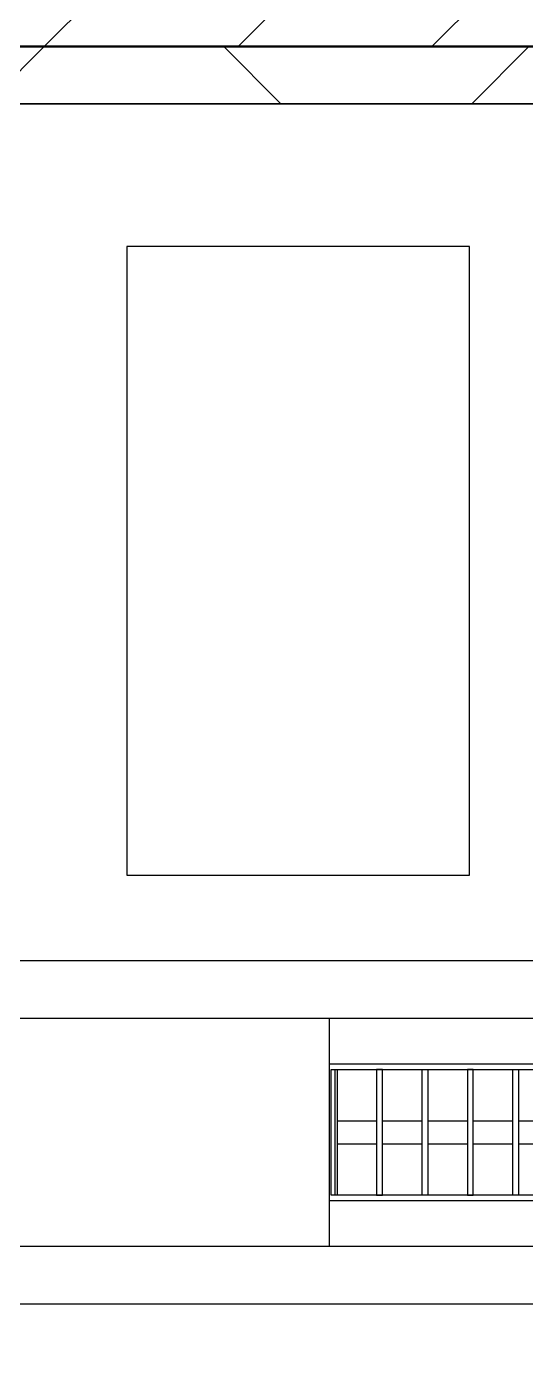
# Model space of a CAD drawing. Header units: millimetres. Extents: x -678720 to -601931, y -306 to 39239.
# Drawn here: x -645612 to -645174, y 7482 to 8637 of the extents above; entities that cross this region are included whole.
import ezdxf
from ezdxf.enums import TextEntityAlignment as Align
from ezdxf.xclip import XClip

# ---------------------------------------------------------------- set-up
doc = ezdxf.new("R2010")
doc.units = ezdxf.units.MM
doc.header["$XCLIPFRAME"] = 0
for name, color, linetype in [('000 - WIPEOUT', 250, 'Continuous'), ('001 - ASCESSORIES', 251, 'Continuous'), ('A04_TUBE SERIES', 2, 'Continuous'), ('A11_ALU.SOLID SHEET', 2, 'Continuous')]:
    doc.layers.add(name, color=color, linetype=linetype)
for name, color, linetype, lineweight in [('008 - LIGHTING', 1, 'Continuous', 9), ('A-GLAZ-CURT', 2, 'Continuous', 9), ('A-WALL', 5, 'Continuous', 35), ('A-WALL-FNSH', 2, 'Continuous', 35), ('A-WALL-PATT', 1, 'Continuous', 35)]:
    doc.layers.add(name, color=color, linetype=linetype, lineweight=lineweight)

# ---------------------------------------------------------------- blocks, each defined once
blk = doc.blocks.new('PPLS-PP19_Custom Tile Pattern - Custom Tile Pattern-V43-4234-01 ENLARGED MULTI-PURPOSE LEVEL - REFLECTED CEILING PLAN - SHEET 5')
at = {"layer": 'A-GLAZ-CURT'}
for p, q in [((-300, 0), (300, 0)), ((300, 0), (-300, 0)), ((196, 0), (213.3, 0)), ((213.3, 0), (196, 0)), ((230.1, 0), (300, 0)), ((-300, -50), (300, -50)), ((300, -50), (-300, -50))]:
    blk.add_line(p, q, dxfattribs=at)
for points, knots in [([(-15.2, 0), (-13.1, 0), (7.5, 0), (42.8, 0), (88.7, 0), (120.6, 0), (138.3, 0), (138.5, 0)], [-461.142613, -461.142613, -461.142613, -461.142613, -429.606584, -390.253598, -346.313304, -291.370682, -290.5735, -290.5735, -290.5735, -290.5735]), ([(114.4, 0), (114.2, 0), (112.1, 0), (105.4, 0), (92.4, 0), (85.6, 0), (74.4, 0), (62.3, 0), (51.8, 0), (43.8, 0), (29.5, 0), (20.7, 0), (18.9, 0), (18.2, 0)], [-8148.58938, -8148.58938, -8148.58938, -8148.58938, -8105.191388, -7723.759874, -7531.75727, -7135.649961, -6924.452779, -6738.82075, -6548.303034, -6314.283804, -6135.05769, -5972.647715, -5832.674503, -5832.674503, -5832.674503, -5832.674503]), ([(27.4, 0), (27.9, 0), (29.5, 0), (38.1, 0), (53.4, 0), (71.7, 0), (84.8, 0), (86, 0), (92.5, 0), (94.3, 0)], [-5037.309798, -5037.309798, -5037.309798, -5037.309798, -4887.603822, -4705.298446, -4353.683244, -3960.84581, -3759.045785, -3336.541051, -2783.776468, -2783.776468, -2783.776468, -2783.776468]), ([(27.9, 0), (29.1, 0), (33.4, 0), (48.4, 0), (71.9, 0), (100.6, 0), (116.4, 0), (128.6, 0), (128.9, 0)], [-147.777612, -147.777612, -147.777612, -147.777612, -135.792042, -118.513713, -97.899267, -63.759246, -39.050993, -35.895543, -35.895543, -35.895543, -35.895543]), ([(136.4, 0), (121.7, 0), (86.9, 0), (51.2, 0), (31.2, 0)], [-106.750556, -106.750556, -106.750556, -106.750556, -59.610984, 0, 0, 0, 0]), ([(36.3, 0), (37.8, 0), (48.8, 0), (64.8, 0), (95.9, 0), (124.5, 0), (132.4, 0), (134.6, 0)], [-314.598523, -314.598523, -314.598523, -314.598523, -305.899624, -287.17622, -249.500363, -194.761443, -152.241002, -152.241002, -152.241002, -152.241002]), ([(168.4, 0), (167.7, 0), (162.5, 0), (147, 0), (110.3, 0), (82.8, 0), (71.1, 0)], [-543.375029, -543.375029, -543.375029, -543.375029, -530.793311, -458.593899, -401.860199, -360.103815, -360.103815, -360.103815, -360.103815]), ([(103.1, 0), (101.1, 0), (90.9, 0), (80.4, 0), (72, 0)], [-375.435014, -375.435014, -375.435014, -375.435014, -369.147452, -344.148763, -344.148763, -344.148763, -344.148763]), ([(94.4, 0), (94.4, 0), (94.6, 0), (99.1, 0), (109, 0), (120.8, 0), (139.9, 0), (163.3, 0), (185.2, 0), (193.6, 0), (194.7, 0), (194.8, 0)], [-2348.345796, -2348.345796, -2348.345796, -2348.345796, -2310.419338, -2233.599744, -2052.234781, -1843.028543, -1530.39897, -1095.004608, -529.74427, -295.064701, -265.121568, -265.121568, -265.121568, -265.121568]), ([(129, 0), (129, 0), (124.4, 0), (122.4, 0), (115, 0), (108, 0), (103.1, 0)], [-35.386604, -35.386604, -35.386604, -35.386604, -31.430235, -22.807238, -15.488593, 0, 0, 0, 0]), ([(137.1, 0), (135.7, 0), (132.2, 0), (126.2, 0), (118.6, 0), (114.2, 0), (112, 0), (105.7, 0), (105.2, 0), (105.2, 0)], [-9756.923099, -9756.923099, -9756.923099, -9756.923099, -9677.714971, -9567.007022, -9453.21225, -9220.200448, -9012.77275, -8966.157302, -8929.495943, -8929.495943, -8929.495943, -8929.495943]), ([(105.3, 0), (105.5, 0), (111, 0), (112.7, 0), (113.6, 0)], [-8920.561005, -8920.561005, -8920.561005, -8920.561005, -8814.835624, -8577.462505, -8577.462505, -8577.462505, -8577.462505]), ([(128.6, 0), (128.8, 0), (130.1, 0), (134.2, 0), (137, 0)], [-633.326174, -633.326174, -633.326174, -633.326174, -627.736123, -619.206051, -619.206051, -619.206051, -619.206051]), ([(137.1, 0), (136, 0), (133.6, 0), (129.9, 0), (129.1, 0)], [-670.123957, -670.123957, -670.123957, -670.123957, -651.020627, -640.742133, -640.742133, -640.742133, -640.742133]), ([(137.6, 0), (143, 0), (152.8, 0), (161.2, 0), (162.2, 0), (162.8, 0)], [-618.494257, -618.494257, -618.494257, -618.494257, -602.094757, -592.980799, -581.414464, -581.414464, -581.414464, -581.414464]), ([(157.9, 0), (156.8, 0), (151.7, 0), (144.7, 0), (139.4, 0), (138.2, 0)], [-10292.955006, -10292.955006, -10292.955006, -10292.955006, -10098.273015, -9847.788484, -9778.307256, -9778.307256, -9778.307256, -9778.307256]), ([(193.8, 0), (193.3, 0), (190.1, 0), (183.1, 0), (171, 0), (161.9, 0), (161.3, 0), (158.4, 0), (157.9, 0), (157.8, 0)], [-11665.349007, -11665.349007, -11665.349007, -11665.349007, -11565.880756, -11105.624034, -10839.086983, -10768.332124, -10666.779182, -10580.760289, -10550.278881, -10550.278881, -10550.278881, -10550.278881]), ([(268.9, 0), (265.8, 0), (243.8, 0), (207.1, 0), (177.4, 0), (159.3, 0), (158.3, 0), (158.3, 0)], [-254.035517, -254.035517, -254.035517, -254.035517, -244.693688, -187.987675, -143.776725, -129.632772, -123.352749, -123.352749, -123.352749, -123.352749]), ([(159.1, 0), (159.1, 0), (160.8, 0), (165.2, 0), (174.2, 0), (186, 0), (208.8, 0), (219.4, 0), (230.1, 0)], [-115.643202, -115.643202, -115.643202, -115.643202, -114.681583, -87.660824, -65.295536, -41.623857, -24.459831, 0, 0, 0, 0]), ([(162.8, 0), (165.4, 0), (170.9, 0), (172.6, 0), (172.6, 0)], [-111.264224, -111.264224, -111.264224, -111.264224, -56.742688, -19.085662, -19.085662, -19.085662, -19.085662]), ([(247.1, 0), (246.8, 0), (245, 0), (238.3, 0), (226.6, 0), (221.1, 0), (200.3, 0), (183, 0), (174.3, 0), (169.7, 0), (169, 0)], [-9649.085549, -9649.085549, -9649.085549, -9649.085549, -9581.591397, -9406.094246, -9221.510254, -9016.44624, -8717.832359, -8253.978395, -8152.463617, -8069.855175, -8069.855175, -8069.855175, -8069.855175]), ([(215.2, 0), (214.6, 0), (210.5, 0), (204, 0), (187.5, 0), (175.3, 0), (169.5, 0)], [-203.825446, -203.825446, -203.825446, -203.825446, -198.527383, -184.406837, -162.427601, -142.916156, -142.916156, -142.916156, -142.916156]), ([(171.5, 0), (176.5, 0), (193.2, 0), (201.7, 0), (208.8, 0), (213.9, 0), (242, 0), (266.7, 0), (281.7, 0), (291.7, 0), (296.5, 0), (297.9, 0), (298.1, 0)], [-7971.819559, -7971.819559, -7971.819559, -7971.819559, -7784.112253, -7606.717214, -7289.299508, -7042.621073, -6582.165592, -6068.460911, -5766.029927, -5566.724884, -5280.360606, -5199.253518, -5199.253518, -5199.253518, -5199.253518]), ([(172.1, 0), (177.7, 0), (187.9, 0), (201.1, 0), (207.5, 0), (214, 0), (215.1, 0)], [-255.364076, -255.364076, -255.364076, -255.364076, -237.955587, -223.92608, -215.862851, -208.75215, -208.75215, -208.75215, -208.75215]), ([(268.2, 0), (266.9, 0), (251.5, 0), (230.4, 0), (219.9, 0), (219, 0)], [-11971.483157, -11971.483157, -11971.483157, -11971.483157, -11905.454923, -11162.864862, -10856.732305, -10856.732305, -10856.732305, -10856.732305]), ([(219.9, 0), (220.9, 0), (227.8, 0), (242.1, 0), (246.5, 0), (247, 0)], [-10670.940496, -10670.940496, -10670.940496, -10670.940496, -10511.382485, -9925.173265, -9834.877357, -9834.877357, -9834.877357, -9834.877357]), ([(284.8, 0), (284.8, 0), (285.1, 0), (287.5, 0), (293.6, 0), (297.8, 0), (300, 0)], [-4110.630118, -4110.630118, -4110.630118, -4110.630118, -4053.389046, -3959.664717, -3862.421465, -3746.95702, -3746.95702, -3746.95702, -3746.95702]), ([(297.4, 0), (295.8, 0), (291.6, 0), (285.4, 0), (284.9, 0)], [-4803.172655, -4803.172655, -4803.172655, -4803.172655, -4358.271401, -4143.037883, -4143.037883, -4143.037883, -4143.037883])]:
    blk.add_open_spline(points, degree=3, knots=knots, dxfattribs=at)
for points in [[(168.7, 0), (168.7, 0), (169.8, 0), (171.5, 0)], [(195.1, 0), (194.9, 0), (194.4, 0), (193.8, 0)], [(300, 0), (289.7, 0), (279.3, 0), (268.9, 0)], [(300, 0), (289.8, 0), (279.5, 0), (269.3, 0)]]:
    blk.add_open_spline(points, degree=3, dxfattribs=at)
blk = doc.blocks.new('PPLS-PP19_Custom Tile Pattern - Custom Tile Pattern-V44-4234-01 ENLARGED MULTI-PURPOSE LEVEL - REFLECTED CEILING PLAN - SHEET 5')
at = {"layer": 'A-GLAZ-CURT'}
for p, q in [((-300, 0), (300, 0)), ((300, 0), (-300, 0)), ((-293.1, 0), (-275.8, 0)), ((-275.8, 0), (-293.1, 0)), ((-222.3, 0), (-205, 0)), ((-205, 0), (-222.3, 0)), ((-132.8, 0), (-126.1, 0)), ((-300, -50), (300, -50)), ((300, -50), (-300, -50))]:
    blk.add_line(p, q, dxfattribs=at)
at = {"layer": 'A-GLAZ-CURT', "flags": 128}
for points in [[(-300, 0), (-291.6, 0), (-283.3, 0), (-275.2, 0), (-267.3, 0), (-259.5, 0), (-251.8, 0), (-244.2, 0), (-236.7, 0), (-229.4, 0), (-222.1, 0), (-214.8, 0), (-207.7, 0), (-200.8, 0), (-194, 0), (-187.5, 0), (-181.4, 0), (-175.6, 0), (-170.3, 0), (-165.6, 0), (-162, 0), (-159.5, 0), (-157.5, 0), (-154.5, 0), (-149.4, 0), (-141.8, 0), (-133.3, 0)], [(-134.2, 0), (-140, 0), (-145.5, 0), (-150.6, 0), (-155.5, 0), (-160.3, 0), (-164.9, 0), (-169.6, 0), (-174.5, 0), (-179.5, 0), (-184.8, 0), (-190.4, 0), (-196.4, 0), (-202.6, 0), (-209, 0), (-215.7, 0), (-222.6, 0), (-229.7, 0), (-237, 0), (-244.4, 0), (-252, 0), (-259.7, 0), (-267.5, 0), (-275.5, 0), (-283.6, 0), (-291.7, 0), (-300, 0)], [(-125.2, 0), (-128.5, 0), (-133.3, 0)]]:
    blk.add_lwpolyline(points, dxfattribs=at)
at = {"layer": 'A-GLAZ-CURT'}
for points, knots in [([(-300, 0), (-284.7, 0), (-236.6, 0), (-174.6, 0), (-130, 0), (-110.8, 0), (-99.5, 0), (-91.5, 0)], [-5323.127839, -5323.127839, -5323.127839, -5323.127839, -4502.809032, -2700.551212, -1002.059161, -460.363443, 0, 0, 0, 0]), ([(-199.3, 0), (-204.1, 0), (-229.7, 0), (-262.6, 0), (-294.5, 0), (-300, 0)], [-15470.974954, -15470.974954, -15470.974954, -15470.974954, -15131.813646, -13729.592194, -13439.944408, -13439.944408, -13439.944408, -13439.944408]), ([(-137.9, 0), (-140.6, 0), (-147.7, 0), (-147.7, 0), (-158.7, 0), (-174, 0), (-185.6, 0), (-209.8, 0), (-232, 0), (-255.2, 0), (-262.6, 0), (-264.9, 0), (-265.4, 0)], [-3187.727384, -3187.727384, -3187.727384, -3187.727384, -2919.378265, -2477.344047, -2237.412286, -2029.680487, -1755.085331, -1400.429864, -858.079193, -543.655514, -208.940337, 0, 0, 0, 0]), ([(-258.6, 0), (-257.9, 0), (-254.3, 0), (-241.2, 0), (-226, 0), (-213.1, 0), (-205.2, 0), (-201.1, 0), (-200, 0)], [-5722.54675, -5722.54675, -5722.54675, -5722.54675, -5657.471696, -5413.335975, -5017.494783, -4832.723979, -4666.091899, -4608.762483, -4608.762483, -4608.762483, -4608.762483]), ([(-133.8, 0), (-135.5, 0), (-137.8, 0), (-149.3, 0), (-162, 0), (-177.9, 0), (-199.5, 0), (-216.6, 0), (-231.3, 0), (-233.5, 0), (-234, 0)], [-2731.647847, -2731.647847, -2731.647847, -2731.647847, -2418.507304, -2308.929706, -2113.765672, -1763.376603, -1422.553702, -978.033455, -846.069444, -682.911962, -682.911962, -682.911962, -682.911962]), ([(-233.5, 0), (-233.4, 0), (-232.4, 0), (-230.7, 0), (-225.3, 0), (-223.6, 0)], [-455.274641, -455.274641, -455.274641, -455.274641, -440.605512, -119.536984, 0, 0, 0, 0]), ([(-223.6, 0), (-219.4, 0), (-206.2, 0), (-188.6, 0), (-169, 0), (-152.1, 0), (-136.8, 0), (-127.3, 0), (-124.2, 0), (-123.4, 0), (-123.3, 0)], [-5463.295695, -5463.295695, -5463.295695, -5463.295695, -5161.076232, -4739.070012, -4465.409639, -4149.119819, -3839.893365, -3647.167523, -3488.92562, -3439.852845, -3439.852845, -3439.852845, -3439.852845]), ([(-199.3, 0), (-194.8, 0), (-184.6, 0), (-171.8, 0), (-158.7, 0), (-157.2, 0)], [-4594.68607, -4594.68607, -4594.68607, -4594.68607, -4349.945572, -4000.813434, -3840.635403, -3840.635403, -3840.635403, -3840.635403]), ([(-72.9, 0), (-75.5, 0), (-91.4, 0), (-130.7, 0), (-175.3, 0), (-199.1, 0)], [-19442.345229, -19442.345229, -19442.345229, -19442.345229, -18935.241197, -17136.203329, -15473.903569, -15473.903569, -15473.903569, -15473.903569]), ([(-152.3, 0), (-151, 0), (-147.7, 0), (-143.6, 0), (-138.6, 0)], [-3494.978217, -3494.978217, -3494.978217, -3494.978217, -3371.022232, -3227.460399, -3227.460399, -3227.460399, -3227.460399]), ([(-133.9, 0), (-134.9, 0), (-139.7, 0), (-147.5, 0), (-150, 0), (-150.6, 0)], [-5567.319408, -5567.319408, -5567.319408, -5567.319408, -5508.838257, -5298.784692, -5196.16478, -5196.16478, -5196.16478, -5196.16478]), ([(-150.3, 0), (-150.1, 0), (-147.7, 0), (-142.6, 0), (-127.3, 0), (-107.3, 0), (-90.4, 0), (-75.3, 0), (-68.4, 0), (-65.1, 0), (-63.6, 0)], [-4948.728362, -4948.728362, -4948.728362, -4948.728362, -4883.323924, -4440.880425, -4054.690705, -3793.097032, -3402.597032, -3144.956779, -3050.982048, -2969.237017, -2969.237017, -2969.237017, -2969.237017]), ([(-26.8, 0), (-27.8, 0), (-36.2, 0), (-53.5, 0), (-78.2, 0), (-110.9, 0), (-130.5, 0), (-147.7, 0), (-149.1, 0)], [-8718.362214, -8718.362214, -8718.362214, -8718.362214, -8532.293389, -8073.216054, -7508.296369, -7004.680444, -6449.282163, -6277.220794, -6277.220794, -6277.220794, -6277.220794]), ([(-148.2, 0), (-146.9, 0), (-140.1, 0), (-137.3, 0), (-133.9, 0), (-128.8, 0), (-126.5, 0)], [-6162.058746, -6162.058746, -6162.058746, -6162.058746, -6017.569127, -5560.701257, -5364.112219, -5231.017328, -5231.017328, -5231.017328, -5231.017328]), ([(-133.4, 0), (-134.9, 0), (-140.9, 0), (-146.1, 0), (-146.9, 0)], [-826.522124, -826.522124, -826.522124, -826.522124, -741.901385, -489.130243, -489.130243, -489.130243, -489.130243]), ([(-146.7, 0), (-146.6, 0), (-145.5, 0), (-135.7, 0), (-128.3, 0), (-125.2, 0)], [-420.34245, -420.34245, -420.34245, -420.34245, -406.956646, -290.263673, 0, 0, 0, 0]), ([(-118.8, 0), (-121.9, 0), (-125.6, 0), (-131.2, 0), (-133.3, 0)], [-5938.474035, -5938.474035, -5938.474035, -5938.474035, -5700.061948, -5577.939691, -5577.939691, -5577.939691, -5577.939691]), ([(-120.1, 0), (-120.1, 0), (-120.2, 0), (-121.3, 0), (-128.9, 0), (-133.3, 0)], [-2933.992132, -2933.992132, -2933.992132, -2933.992132, -2920.575025, -2840.280255, -2735.957429, -2735.957429, -2735.957429, -2735.957429]), ([(-132.9, 0), (-132.1, 0), (-129, 0), (-117.3, 0), (-92, 0), (-77.3, 0), (-69.7, 0), (-67.5, 0)], [-7510.181119, -7510.181119, -7510.181119, -7510.181119, -7293.749979, -6839.55839, -6236.997189, -5713.340575, -5448.562773, -5448.562773, -5448.562773, -5448.562773]), ([(-86.2, 0), (-91.4, 0), (-104.1, 0), (-120.7, 0), (-130.7, 0), (-132.6, 0)], [-1681.3698, -1681.3698, -1681.3698, -1681.3698, -1374.161226, -945.742622, -840.6849, -840.6849, -840.6849, -840.6849]), ([(-113.4, 0), (-113.4, 0), (-114, 0), (-119.7, 0), (-125.4, 0), (-127, 0), (-127.4, 0)], [-328.499627, -328.499627, -328.499627, -328.499627, -282.672656, -98.539552, -24.539552, 0, 0, 0, 0]), ([(-126.5, 0), (-122.4, 0), (-108.7, 0), (-88.9, 0), (-73.4, 0), (-67.4, 0)], [-5231.017328, -5231.017328, -5231.017328, -5231.017328, -4994.692869, -4542.524482, -4128.699979, -4128.699979, -4128.699979, -4128.699979]), ([(-125.2, 0), (-124.9, 0), (-122, 0), (-113, 0), (-98.9, 0), (-85.3, 0), (-73.1, 0), (-68.2, 0), (-68, 0)], [-3362.7396, -3362.7396, -3362.7396, -3362.7396, -3342.215224, -3074.362186, -2902.289527, -2605.247022, -2322.099534, -2311.883475, -2311.883475, -2311.883475, -2311.883475]), ([(-122.1, 0), (-122, 0), (-121.7, 0), (-121.2, 0), (-120.9, 0)], [-3136.336417, -3136.336417, -3136.336417, -3136.336417, -3110.304437, -3035.164275, -3035.164275, -3035.164275, -3035.164275]), ([(-36.3, 0), (-36.4, 0), (-37.3, 0), (-45, 0), (-46.1, 0), (-60.6, 0), (-81.2, 0), (-99.5, 0), (-114, 0), (-117.3, 0), (-118.8, 0)], [-1855.773136, -1855.773136, -1855.773136, -1855.773136, -1810.870157, -1672.078046, -1405.135169, -1060.00838, -740.068933, -229.489605, -116.330425, 0, 0, 0, 0]), ([(-117.7, 0), (-117.2, 0), (-114.8, 0), (-113.4, 0), (-113.4, 0)], [-821.249067, -821.249067, -821.249067, -821.249067, -394.672656, -330.879064, -330.879064, -330.879064, -330.879064]), ([(-67.9, 0), (-73, 0), (-87.8, 0), (-107.6, 0), (-116.6, 0), (-117.6, 0)], [-2627.997013, -2627.997013, -2627.997013, -2627.997013, -2193.204658, -1433.981041, -985.49888, -985.49888, -985.49888, -985.49888]), ([(-115.8, 0), (-115, 0), (-110.4, 0), (-96.8, 0), (-71.3, 0), (-42.5, 0), (-15.5, 0), (-4.2, 0), (-1.5, 0)], [-5724.064692, -5724.064692, -5724.064692, -5724.064692, -5430.283136, -5103.229623, -4799.173296, -4065.652676, -3589.737505, -3420.814106, -3420.814106, -3420.814106, -3420.814106]), ([(9.3, 0), (9.1, 0), (7.6, 0), (2.6, 0), (-12.2, 0), (-25.6, 0), (-40, 0), (-56.2, 0), (-75.6, 0), (-94, 0), (-112, 0), (-114.9, 0), (-115.6, 0)], [-2922.926651, -2922.926651, -2922.926651, -2922.926651, -2882.788014, -2720.818881, -2518.50168, -2125.455881, -1792.521578, -1466.981642, -1208.454564, -789.402658, -501.969187, -243.577221, -243.577221, -243.577221, -243.577221]), ([(-91.5, 0), (-90.1, 0), (-84.7, 0), (-77.4, 0), (-72.7, 0), (-72.6, 0), (-72.6, 0)], [-19832.387487, -19832.387487, -19832.387487, -19832.387487, -19753.885894, -19541.04734, -19478.625389, -19471.062469, -19471.062469, -19471.062469, -19471.062469]), ([(-68.5, 0), (-68.9, 0), (-74.8, 0), (-80.6, 0), (-86.2, 0)], [-2031.655175, -2031.655175, -2031.655175, -2031.655175, -2007.031671, -1681.3698, -1681.3698, -1681.3698, -1681.3698]), ([(-29, 0), (-34, 0), (-43.7, 0), (-56.4, 0), (-71.7, 0), (-77.8, 0), (-82.7, 0), (-83.3, 0), (-83.3, 0)], [-2680.714891, -2680.714891, -2680.714891, -2680.714891, -2413.671296, -2161.752162, -2006.592567, -1646.621388, -1424.436217, -1393.971743, -1393.971743, -1393.971743, -1393.971743]), ([(-83.3, 0), (-83.3, 0), (-82.9, 0), (-76.1, 0), (-70.9, 0), (-67.4, 0)], [-1393.4169, -1393.4169, -1393.4169, -1393.4169, -1353.722004, -1274.333717, -1073.56893, -1073.56893, -1073.56893, -1073.56893])]:
    blk.add_open_spline(points, degree=3, knots=knots, dxfattribs=at)
blk.add_open_spline([(-127.4, 0), (-131, 0), (-132.6, 0), (-133.5, 0)], degree=3, dxfattribs=at)
blk = doc.blocks.new('*U321')
at = {"layer": 'A-GLAZ-CURT', "rotation": 180}
for name, p in [('PPLS-PP19_Custom Tile Pattern - Custom Tile Pattern-V44-4234-01 ENLARGED MULTI-PURPOSE LEVEL - REFLECTED CEILING PLAN - SHEET 5', (-12665, -710)), ('PPLS-PP19_Custom Tile Pattern - Custom Tile Pattern-V43-4234-01 ENLARGED MULTI-PURPOSE LEVEL - REFLECTED CEILING PLAN - SHEET 5', (-12065, -710))]:
    blk.add_blockref(name, p, dxfattribs=at)
blk = doc.blocks.new('*U475')
blk.add_point((0, 0))
at = {"layer": 'Defpoints', "color": 250}
blk.add_text('AL.SHEET-HAT-TYPE-C', height=7, rotation=270, dxfattribs=at).set_placement((15, 0), align=Align.BOTTOM_CENTER)
blk.add_wipeout([(0, -100), (350, -100), (350, 100), (0, 100)]).dxf.layer = '000 - WIPEOUT'
at = {"layer": 'A11_ALU.SOLID SHEET', "color": 0}
blk.add_lwpolyline([(0, -100), (350, -100), (350, 100), (0, 100)], close=True, dxfattribs=at)
blk = doc.blocks.new('*U474')
at = {"color": 1}
blk.add_wipeout([(600, -60), (-600, -60), (-600, 60), (600, 60)], dxfattribs=at).dxf.layer = '000 - WIPEOUT'
at = {"layer": '001 - ASCESSORIES', "color": 0}
blk.add_lwpolyline([(600, -60), (-600, -60), (-600, 60), (600, 60)], close=True, dxfattribs=at)
at = {"layer": '001 - ASCESSORIES'}
for points in [[(-593.5, -55), (-598.5, -55), (-598.5, 55), (-593.5, 55)], [(595, -55), (-595, -55), (-595, 55), (595, 55)], [(-558.8, -55), (-553.8, -55), (-553.8, 55), (-558.8, 55)], [(-514, -55), (-519, -55), (-519, 55), (-514, 55)], [(-479.3, -55), (-474.3, -55), (-474.3, 55), (-479.3, 55)], [(-434.6, -55), (-439.6, -55), (-439.6, 55), (-434.6, 55)]]:
    blk.add_lwpolyline(points, close=True, dxfattribs=at)
for points in [[(-593.5, 10), (-558.8, 10)], [(-553.8, 10), (-519, 10)], [(-514, 10), (-479.3, 10)], [(-474.3, 10), (-439.6, 10)], [(-434.6, 10), (-399.8, 10)], [(-593.5, -10), (-558.8, -10)], [(-553.8, -10), (-519, -10)], [(-514, -10), (-479.3, -10)], [(-474.3, -10), (-439.6, -10)], [(-434.6, -10), (-399.8, -10)]]:
    blk.add_lwpolyline(points, dxfattribs=at)
blk = doc.blocks.new('*U488')
blk.add_wipeout([(-25, 0), (25, 0), (25, 81755), (-25, 81755)]).dxf.layer = '000 - WIPEOUT'
at = {"layer": 'A04_TUBE SERIES', "color": 0}
blk.add_lwpolyline([(-25, 0), (25, 0), (25, 81755), (-25, 81755)], close=True, dxfattribs=at)
at = {"layer": 'Defpoints', "color": 250, "flags": 1}
blk.add_attdef('EXTR.OVL-LENGTH_', (-33.1, -9), '', height=5, dxfattribs=at)
blk = doc.blocks.new('*U489')
blk.add_wipeout([(-25, 0), (25, 0), (25, 81755), (-25, 81755)]).dxf.layer = '000 - WIPEOUT'
at = {"layer": 'A04_TUBE SERIES', "color": 0}
blk.add_lwpolyline([(-25, 0), (25, 0), (25, 81755), (-25, 81755)], close=True, dxfattribs=at)
at = {"layer": 'Defpoints', "color": 250, "flags": 1}
blk.add_attdef('EXTR.OVL-LENGTH_', (-33.1, -9), '', height=5, dxfattribs=at)
blk = doc.blocks.new('*U605')
at = {"color": 3}
blk.add_wipeout([(-275, -36850), (275, -36850), (275, -37150), (-275, -37150)], dxfattribs=at).dxf.layer = '000 - WIPEOUT'
at = {"layer": 'A11_ALU.SOLID SHEET', "color": 0, "linetype": 'ByBlock'}
blk.add_lwpolyline([(-275, -37150), (275, -37150), (275, -36850), (-275, -36850)], close=True, dxfattribs=at)
blk = doc.blocks.new('*U743')
blk.add_lwpolyline([(21173.4, -580), (28210, -580), (28210, -6850), (45954.2, -6850), (45954.2, 600), (82995.1, 600), (83086.5, 650), (90052, 650), (90392, 990), (103159.2, 990), (103159.2, 4990), (21173.4, 4990), (21173.4, 3485.5), (21203.4, 3485.5), (21203.4, 925.5), (21173.4, 925.5), (21173.4, -580)])
at = {"layer": 'A11_ALU.SOLID SHEET', "color": 0, "linetype": 'ByBlock', "rotation": 90}
blk.add_blockref('*U605', (62308.5, 4590), dxfattribs=at)
at = {"layer": 'A11_ALU.SOLID SHEET', "color": 1}
blk.add_blockref('*U475', (98986, 4090), dxfattribs=at)
at = {"layer": '008 - LIGHTING'}
blk.add_blockref('*U474', (99936, 4090), dxfattribs=at)
at = {"layer": 'A04_TUBE SERIES', "color": 0, "linetype": 'ByBlock', "rotation": 270}
for name, p in [('*U488', (21303.5, 4215)), ('*U489', (21303.5, 3965))]:
    blk.add_blockref(name, p, dxfattribs=at)

msp = doc.modelspace()

# ---------------------------------------------------------------- block references
at = {"layer": 'A11_ALU.SOLID SHEET'}
ref = msp.add_blockref('*U743', (-744682.4, 3579), dxfattribs=at)
XClip(ref).set_block_clipping_path([(69798.6834257276, -3885.5002684942), (120965.0023936313, 33679.9972602262)])

# ---------------------------------------------------------------- next in the draw order: hatches: boundary and pattern name
at = {"layer": 'A-WALL-PATT', "lineweight": 9}
h = msp.add_hatch(dxfattribs=at)
h.set_pattern_fill('FP_2', color=256, style=0, pattern_type=2)
h.set_pattern_definition([(45, (0, 0), (-84.852814, 84.852814), [])])
h.paths.add_polyline_path([(-645614.9, 8619), (-644025.6, 8619), (-644076, 8641.5), (-644079.8, 8639.4), (-644085, 8639.4), (-644091, 8644), (-644092, 8648.7), (-644157.4, 8677.9), (-644139, 8719), (-643915.3, 8619), (-632557.4, 8619), (-632557.4, 8759), (-674883.7, 8759), (-674883.7, 8619), (-672825.6, 8619), (-672876, 8641.5), (-672879.8, 8639.4), (-672885, 8639.4), (-672891, 8644), (-672892, 8648.7), (-672957.4, 8677.9), (-672939, 8719), (-672715.3, 8619), (-669225.6, 8619), (-669276, 8641.5), (-669279.8, 8639.4), (-669285, 8639.4), (-669291, 8644), (-669292, 8648.7), (-669357.4, 8677.9), (-669339, 8719), (-669115.3, 8619), (-665625.6, 8619), (-665676, 8641.5), (-665679.8, 8639.4), (-665685, 8639.4), (-665691, 8644), (-665692, 8648.7), (-665757.4, 8677.9), (-665739, 8719), (-665515.3, 8619), (-662025.6, 8619), (-662076, 8641.5), (-662079.8, 8639.4), (-662085, 8639.4), (-662091, 8644), (-662092, 8648.7), (-662157.4, 8677.9), (-662139, 8719), (-661915.3, 8619), (-658425.6, 8619), (-658476, 8641.5), (-658479.8, 8639.4), (-658485, 8639.4), (-658491, 8644), (-658492, 8648.7), (-658557.4, 8677.9), (-658539, 8719), (-658315.3, 8619), (-654825.6, 8619), (-654876, 8641.5), (-654879.8, 8639.4), (-654885, 8639.4), (-654891, 8644), (-654892, 8648.7), (-654957.4, 8677.9), (-654939, 8719), (-654715.3, 8619), (-651225.6, 8619), (-651276, 8641.5), (-651279.8, 8639.4), (-651285, 8639.4), (-651291, 8644), (-651292, 8648.7), (-651357.4, 8677.9), (-651339, 8719), (-651115.3, 8619), (-647625.6, 8619), (-647676, 8641.5), (-647679.8, 8639.4), (-647685, 8639.4), (-647691, 8644), (-647692, 8648.7), (-647757.4, 8677.9), (-647739, 8719), (-647515.3, 8619), (-645746.8, 8619)])
h = msp.add_hatch(dxfattribs=at)
h.set_pattern_fill('FP_3', color=256, style=0, pattern_type=2)
h.set_pattern_definition([(45, (0, 0), (-212.13203, 212.13203), []), (135, (0, 0), (-212.13203, -212.13203), [])])
h.paths.add_polyline_path([(-637582.4, 8569), (-637582.4, 8619), (-643915.3, 8619), (-643803.4, 8569), (-641132.3, 8569)])
h.paths.add_polyline_path([(-659985.6, 8569), (-658313.7, 8569), (-658425.6, 8619), (-661915.3, 8619), (-661803.4, 8569), (-660051.6, 8569)])
h.paths.add_polyline_path([(-653657.3, 8569), (-651113.7, 8569), (-651225.6, 8619), (-654715.3, 8619), (-654603.4, 8569), (-653782.4, 8569)])
h.paths.add_polyline_path([(-643913.7, 8569), (-644025.6, 8619), (-647515.3, 8619), (-647403.4, 8569), (-643966.9, 8569)])
h.paths.add_polyline_path([(-658203.4, 8569), (-654713.7, 8569), (-654825.6, 8619), (-658315.3, 8619), (-658205.8, 8570.1)])
h.paths.add_polyline_path([(-662292.9, 8569), (-661913.7, 8569), (-662025.6, 8619), (-665515.3, 8619), (-665403.4, 8569), (-662358.8, 8569)])
h.paths.add_polyline_path([(-647513.7, 8569), (-647625.6, 8619), (-651115.3, 8619), (-651003.4, 8569), (-647526.6, 8569)])
h.paths.add_polyline_path([(-666973.2, 8569), (-665513.7, 8569), (-665625.6, 8619), (-669115.3, 8619), (-669003.4, 8569), (-667105.1, 8569)])
h.paths.add_polyline_path([(-670928.5, 8569), (-669113.7, 8569), (-669225.6, 8619), (-672715.3, 8619), (-672603.4, 8569), (-670994.4, 8569)])
h.paths.add_polyline_path([(-672906.1, 8569), (-672713.7, 8569), (-672825.6, 8619), (-674883.7, 8619), (-674883.7, 8569), (-672957.4, 8569)])

# ---------------------------------------------------------------- next in the draw order: linework, layer by layer
at = {"layer": 'A-WALL', "color": 7, "lineweight": 70}
for p, q in [((-644182.4, 8619), (-646582.4, 8619)), ((-646582.4, 8619), (-644182.4, 8619))]:
    msp.add_line(p, q, dxfattribs=at)
at = {"layer": 'A-WALL-FNSH', "color": 250}
msp.add_line((-644182.4, 8569), (-646582.4, 8569), dxfattribs=at)

# ---------------------------------------------------------------- next in the draw order: block references
msp.add_blockref('*U321', (-633017.4, 9279))

doc.saveas('drawing.dxf')
